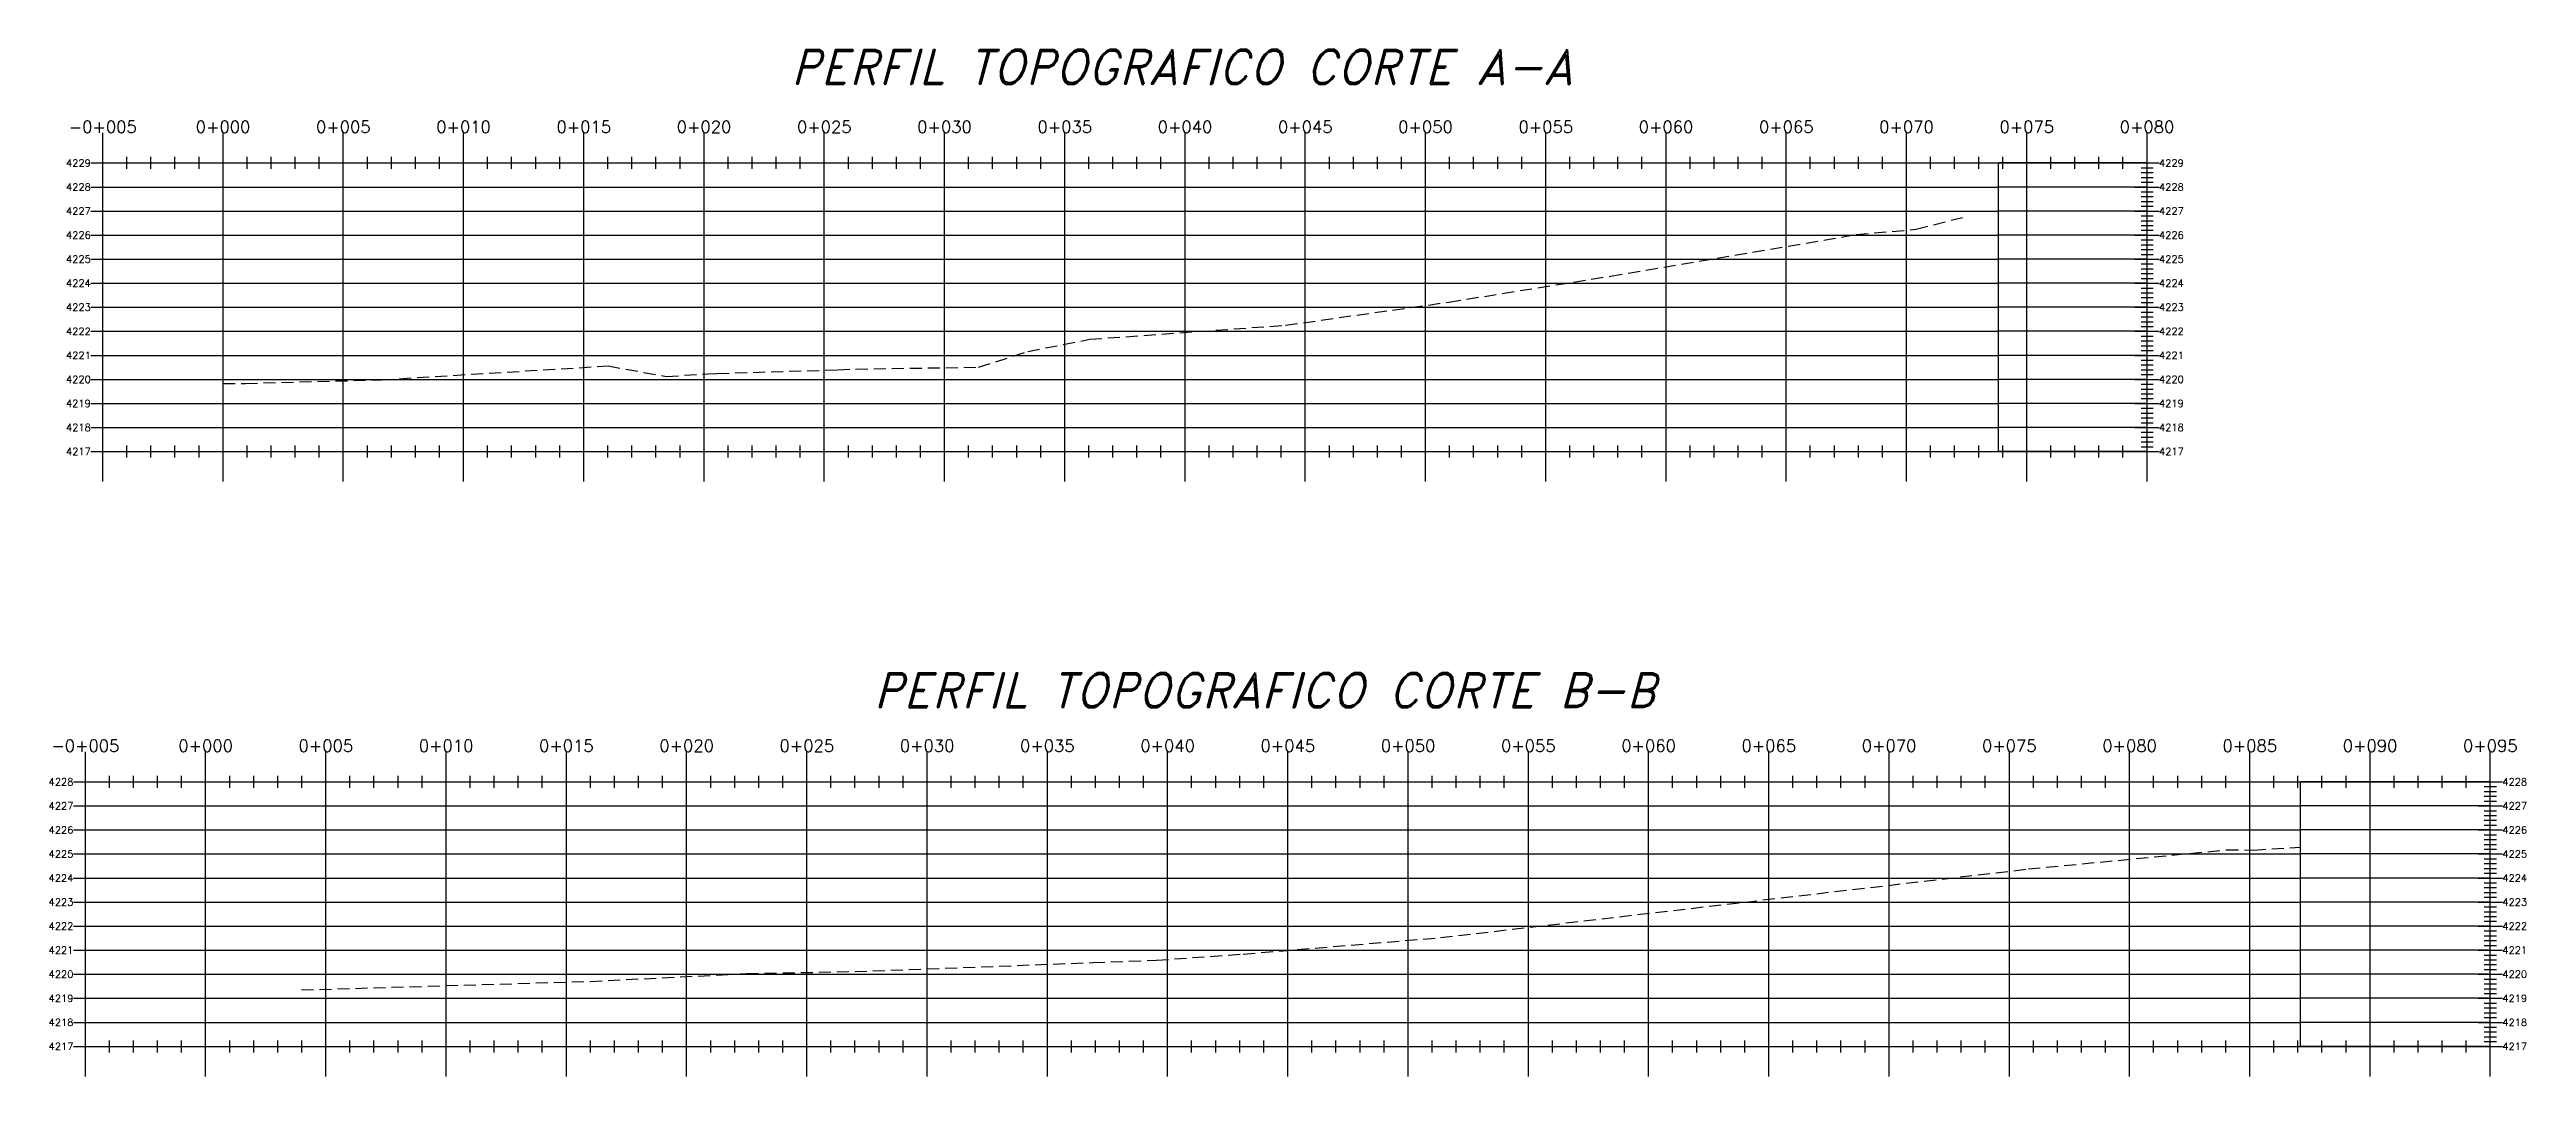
# Model space of a CAD drawing. Header units: metres. Extents: x 757954 to 760745, y 8404823 to 8405770.
# Drawn here: x 759343.5 to 759446.5, y 8405295.5 to 8405338.2 of the extents above; entities that cross this region are included whole.
import ezdxf
from ezdxf.enums import TextEntityAlignment as Align

# ---------------------------------------------------------------- set-up
doc = ezdxf.new("R2010")
doc.units = ezdxf.units.M
doc.linetypes.add('DASHED', pattern=[0.75, 0.5, -0.25])
for name, color, linetype in [('C-ROAD-PROF', 1, 'DASHED'), ('C-ROAD-PROF-GRID-GEOM', 5, 'Continuous'), ('C-ROAD-PROF-GRID-MAJR', 8, 'Continuous'), ('C-ROAD-PROF-TEXT', 11, 'Continuous'), ('C-ROAD-PROF-TTLB', 5, 'Continuous'), ('NOMBRE', 40, 'Continuous')]:
    doc.layers.add(name, color=color, linetype=linetype)
doc.styles.add('ambiente', font='romand.shx', dxfattribs={"oblique": 15})
doc.styles.get("Standard").update_dxf_attribs({"font": 'simplex.shx'})

msp = doc.modelspace()

# ---------------------------------------------------------------- linework, layer by layer
at = {"layer": 'C-ROAD-PROF', "color": 1, "linetype": 'DASHED', "lineweight": -3}
for p, q in [((759408.374, 8405328.821), (759418.596, 8405330.551)), ((759418.596, 8405330.551), (759421.088, 8405330.767)), ((759421.088, 8405330.767), (759423.02, 8405331.265)), ((759401.656, 8405327.741), (759408.374, 8405328.821)), ((759394.864, 8405326.779), (759401.656, 8405327.741)), ((759386.728, 8405326.195), (759394.864, 8405326.779)), ((759382.104, 8405325.034), (759384.149, 8405325.688)), ((759384.149, 8405325.688), (759386.728, 8405326.195)), ((759350.688, 8405324.351), (759351.618, 8405324.361)), ((759351.618, 8405324.361), (759357.259, 8405324.511)), ((759357.259, 8405324.511), (759366.699, 8405325.088)), ((759366.699, 8405325.088), (759369.121, 8405324.645)), ((759369.121, 8405324.645), (759370.859, 8405324.765)), ((759370.859, 8405324.765), (759371.227, 8405324.777)), ((759371.227, 8405324.777), (759376.246, 8405324.922)), ((759376.246, 8405324.922), (759376.992, 8405324.958)), ((759376.992, 8405324.958), (759382.104, 8405325.034)), ((759425.754, 8405304.169), (759433.993, 8405304.964)), ((759433.993, 8405304.964), (759435.131, 8405304.957)), ((759435.131, 8405304.957), (759437.066, 8405305.081)), ((759401.309, 8405301.315), (759425.754, 8405304.169)), ((759389.495, 8405300.377), (759393.109, 8405300.634)), ((759393.109, 8405300.634), (759401.309, 8405301.315)), ((759365.95, 8405299.498), (759372.457, 8405299.819)), ((759372.457, 8405299.819), (759376.96, 8405299.906)), ((759376.96, 8405299.906), (759386.858, 8405300.277)), ((759386.858, 8405300.277), (759389.495, 8405300.377)), ((759353.948, 8405299.139), (759365.95, 8405299.498))]:
    msp.add_line(p, q, dxfattribs=at)
at = {"layer": 'C-ROAD-PROF-GRID-GEOM', "color": 5, "linetype": 'Continuous', "lineweight": -3}
for p, q in [((759350.688, 8405321.527), (759350.688, 8405333.527)), ((759424.516, 8405321.527), (759424.516, 8405333.527)), ((759349.963, 8405296.793), (759349.963, 8405307.793)), ((759437.066, 8405296.793), (759437.066, 8405307.793))]:
    msp.add_line(p, q, dxfattribs=at)
at = {"layer": 'C-ROAD-PROF-GRID-MAJR', "color": 8, "linetype": 'Continuous', "lineweight": -3}
for p, q in [((759345.688, 8405333.527), (759350.688, 8405333.527)), ((759345.688, 8405321.527), (759345.688, 8405333.527)), ((759350.688, 8405333.527), (759424.516, 8405333.527)), ((759350.688, 8405321.527), (759350.688, 8405333.527)), ((759355.688, 8405321.527), (759355.688, 8405333.527)), ((759360.688, 8405321.527), (759360.688, 8405333.527)), ((759365.688, 8405321.527), (759365.688, 8405333.527)), ((759370.688, 8405321.527), (759370.688, 8405333.527)), ((759375.688, 8405321.527), (759375.688, 8405333.527)), ((759380.688, 8405321.527), (759380.688, 8405333.527)), ((759385.688, 8405321.527), (759385.688, 8405333.527)), ((759390.688, 8405321.527), (759390.688, 8405333.527)), ((759395.688, 8405321.527), (759395.688, 8405333.527)), ((759400.688, 8405321.527), (759400.688, 8405333.527)), ((759405.688, 8405321.527), (759405.688, 8405333.527)), ((759410.688, 8405321.527), (759410.688, 8405333.527)), ((759415.688, 8405321.527), (759415.688, 8405333.527)), ((759420.688, 8405321.527), (759420.688, 8405333.527)), ((759430.688, 8405333.527), (759424.516, 8405333.527)), ((759425.688, 8405321.527), (759425.688, 8405333.527)), ((759430.688, 8405321.527), (759430.688, 8405333.527)), ((759345.688, 8405332.527), (759350.688, 8405332.527)), ((759345.688, 8405331.527), (759350.688, 8405331.527)), ((759350.688, 8405332.527), (759424.516, 8405332.527)), ((759350.688, 8405331.527), (759424.516, 8405331.527)), ((759430.688, 8405332.527), (759424.516, 8405332.527)), ((759430.688, 8405331.527), (759424.516, 8405331.527)), ((759345.688, 8405330.527), (759350.688, 8405330.527)), ((759350.688, 8405330.527), (759424.516, 8405330.527)), ((759430.688, 8405330.527), (759424.516, 8405330.527)), ((759345.688, 8405329.527), (759350.688, 8405329.527)), ((759350.688, 8405329.527), (759424.516, 8405329.527)), ((759430.688, 8405329.527), (759424.516, 8405329.527)), ((759345.688, 8405328.527), (759350.688, 8405328.527)), ((759350.688, 8405328.527), (759424.516, 8405328.527)), ((759430.688, 8405328.527), (759424.516, 8405328.527)), ((759345.688, 8405327.527), (759350.688, 8405327.527)), ((759350.688, 8405327.527), (759424.516, 8405327.527)), ((759430.688, 8405327.527), (759424.516, 8405327.527)), ((759345.688, 8405326.527), (759350.688, 8405326.527)), ((759350.688, 8405326.527), (759424.516, 8405326.527)), ((759430.688, 8405326.527), (759424.516, 8405326.527)), ((759345.688, 8405325.527), (759350.688, 8405325.527)), ((759350.688, 8405325.527), (759424.516, 8405325.527)), ((759430.688, 8405325.527), (759424.516, 8405325.527)), ((759345.688, 8405324.527), (759350.688, 8405324.527)), ((759350.688, 8405324.527), (759424.516, 8405324.527)), ((759430.688, 8405324.527), (759424.516, 8405324.527)), ((759345.688, 8405323.527), (759350.688, 8405323.527)), ((759350.688, 8405323.527), (759424.516, 8405323.527)), ((759430.688, 8405323.527), (759424.516, 8405323.527)), ((759345.688, 8405322.527), (759350.688, 8405322.527)), ((759350.688, 8405322.527), (759424.516, 8405322.527)), ((759430.688, 8405322.527), (759424.516, 8405322.527)), ((759345.688, 8405321.527), (759350.688, 8405321.527)), ((759350.688, 8405321.527), (759424.516, 8405321.527)), ((759430.688, 8405321.527), (759424.516, 8405321.527)), ((759344.963, 8405307.793), (759349.963, 8405307.793)), ((759344.963, 8405296.793), (759344.963, 8405307.793)), ((759349.963, 8405307.793), (759437.066, 8405307.793)), ((759349.963, 8405296.793), (759349.963, 8405307.793)), ((759354.963, 8405296.793), (759354.963, 8405307.793)), ((759359.963, 8405296.793), (759359.963, 8405307.793)), ((759364.963, 8405296.793), (759364.963, 8405307.793)), ((759369.963, 8405296.793), (759369.963, 8405307.793)), ((759374.963, 8405296.793), (759374.963, 8405307.793)), ((759379.963, 8405296.793), (759379.963, 8405307.793)), ((759384.963, 8405296.793), (759384.963, 8405307.793)), ((759389.963, 8405296.793), (759389.963, 8405307.793)), ((759394.963, 8405296.793), (759394.963, 8405307.793)), ((759399.963, 8405296.793), (759399.963, 8405307.793)), ((759404.963, 8405296.793), (759404.963, 8405307.793)), ((759409.963, 8405296.793), (759409.963, 8405307.793)), ((759414.963, 8405296.793), (759414.963, 8405307.793)), ((759419.963, 8405296.793), (759419.963, 8405307.793)), ((759424.963, 8405296.793), (759424.963, 8405307.793)), ((759429.963, 8405296.793), (759429.963, 8405307.793)), ((759434.963, 8405296.793), (759434.963, 8405307.793)), ((759444.963, 8405307.793), (759437.066, 8405307.793)), ((759439.963, 8405296.793), (759439.963, 8405307.793)), ((759444.963, 8405296.793), (759444.963, 8405307.793)), ((759344.963, 8405306.793), (759349.963, 8405306.793)), ((759344.963, 8405305.793), (759349.963, 8405305.793)), ((759349.963, 8405306.793), (759437.066, 8405306.793)), ((759349.963, 8405305.793), (759437.066, 8405305.793)), ((759444.963, 8405306.793), (759437.066, 8405306.793)), ((759444.963, 8405305.793), (759437.066, 8405305.793)), ((759344.963, 8405304.793), (759349.963, 8405304.793)), ((759349.963, 8405304.793), (759437.066, 8405304.793)), ((759444.963, 8405304.793), (759437.066, 8405304.793)), ((759344.963, 8405303.793), (759349.963, 8405303.793)), ((759349.963, 8405303.793), (759437.066, 8405303.793)), ((759444.963, 8405303.793), (759437.066, 8405303.793)), ((759344.963, 8405302.793), (759349.963, 8405302.793)), ((759349.963, 8405302.793), (759437.066, 8405302.793)), ((759444.963, 8405302.793), (759437.066, 8405302.793)), ((759344.963, 8405301.793), (759349.963, 8405301.793)), ((759349.963, 8405301.793), (759437.066, 8405301.793)), ((759444.963, 8405301.793), (759437.066, 8405301.793)), ((759344.963, 8405300.793), (759349.963, 8405300.793)), ((759349.963, 8405300.793), (759437.066, 8405300.793)), ((759444.963, 8405300.793), (759437.066, 8405300.793)), ((759344.963, 8405299.793), (759349.963, 8405299.793)), ((759349.963, 8405299.793), (759437.066, 8405299.793)), ((759444.963, 8405299.793), (759437.066, 8405299.793)), ((759344.963, 8405298.793), (759349.963, 8405298.793)), ((759349.963, 8405298.793), (759437.066, 8405298.793)), ((759444.963, 8405298.793), (759437.066, 8405298.793)), ((759344.963, 8405297.793), (759349.963, 8405297.793)), ((759349.963, 8405297.793), (759437.066, 8405297.793)), ((759444.963, 8405297.793), (759437.066, 8405297.793)), ((759344.963, 8405296.793), (759349.963, 8405296.793)), ((759349.963, 8405296.793), (759437.066, 8405296.793)), ((759444.963, 8405296.793), (759437.066, 8405296.793))]:
    msp.add_line(p, q, dxfattribs=at)
at = {"layer": 'C-ROAD-PROF-TEXT', "color": 11, "linetype": 'Continuous', "lineweight": -3}
for p, q in [((759345.688, 8405332.277), (759345.688, 8405334.777)), ((759350.688, 8405332.277), (759350.688, 8405334.777)), ((759355.688, 8405332.277), (759355.688, 8405334.777)), ((759360.688, 8405332.277), (759360.688, 8405334.777)), ((759365.688, 8405332.277), (759365.688, 8405334.777)), ((759370.688, 8405332.277), (759370.688, 8405334.777)), ((759375.688, 8405332.277), (759375.688, 8405334.777)), ((759380.688, 8405332.277), (759380.688, 8405334.777)), ((759385.688, 8405332.277), (759385.688, 8405334.777)), ((759390.688, 8405332.277), (759390.688, 8405334.777)), ((759395.688, 8405332.277), (759395.688, 8405334.777)), ((759400.688, 8405332.277), (759400.688, 8405334.777)), ((759405.688, 8405332.277), (759405.688, 8405334.777)), ((759410.688, 8405332.277), (759410.688, 8405334.777)), ((759415.688, 8405332.277), (759415.688, 8405334.777)), ((759420.688, 8405332.277), (759420.688, 8405334.777)), ((759425.688, 8405332.277), (759425.688, 8405334.777)), ((759430.688, 8405332.277), (759430.688, 8405334.777)), ((759346.688, 8405333.277), (759346.688, 8405333.777)), ((759347.688, 8405333.277), (759347.688, 8405333.777)), ((759348.688, 8405333.277), (759348.688, 8405333.777)), ((759349.688, 8405333.277), (759349.688, 8405333.777)), ((759351.688, 8405333.277), (759351.688, 8405333.777)), ((759352.688, 8405333.277), (759352.688, 8405333.777)), ((759353.688, 8405333.277), (759353.688, 8405333.777)), ((759354.688, 8405333.277), (759354.688, 8405333.777)), ((759356.688, 8405333.277), (759356.688, 8405333.777)), ((759357.688, 8405333.277), (759357.688, 8405333.777)), ((759358.688, 8405333.277), (759358.688, 8405333.777)), ((759359.688, 8405333.277), (759359.688, 8405333.777)), ((759361.688, 8405333.277), (759361.688, 8405333.777)), ((759362.688, 8405333.277), (759362.688, 8405333.777)), ((759363.688, 8405333.277), (759363.688, 8405333.777)), ((759364.688, 8405333.277), (759364.688, 8405333.777)), ((759366.688, 8405333.277), (759366.688, 8405333.777)), ((759367.688, 8405333.277), (759367.688, 8405333.777)), ((759368.688, 8405333.277), (759368.688, 8405333.777)), ((759369.688, 8405333.277), (759369.688, 8405333.777)), ((759371.688, 8405333.277), (759371.688, 8405333.777)), ((759372.688, 8405333.277), (759372.688, 8405333.777)), ((759373.688, 8405333.277), (759373.688, 8405333.777)), ((759374.688, 8405333.277), (759374.688, 8405333.777)), ((759376.688, 8405333.277), (759376.688, 8405333.777)), ((759377.688, 8405333.277), (759377.688, 8405333.777)), ((759378.688, 8405333.277), (759378.688, 8405333.777)), ((759379.688, 8405333.277), (759379.688, 8405333.777)), ((759381.688, 8405333.277), (759381.688, 8405333.777)), ((759382.688, 8405333.277), (759382.688, 8405333.777)), ((759383.688, 8405333.277), (759383.688, 8405333.777)), ((759384.688, 8405333.277), (759384.688, 8405333.777)), ((759386.688, 8405333.277), (759386.688, 8405333.777)), ((759387.688, 8405333.277), (759387.688, 8405333.777)), ((759388.688, 8405333.277), (759388.688, 8405333.777)), ((759389.688, 8405333.277), (759389.688, 8405333.777)), ((759391.688, 8405333.277), (759391.688, 8405333.777)), ((759392.688, 8405333.277), (759392.688, 8405333.777)), ((759393.688, 8405333.277), (759393.688, 8405333.777)), ((759394.688, 8405333.277), (759394.688, 8405333.777)), ((759396.688, 8405333.277), (759396.688, 8405333.777)), ((759397.688, 8405333.277), (759397.688, 8405333.777)), ((759398.688, 8405333.277), (759398.688, 8405333.777)), ((759399.688, 8405333.277), (759399.688, 8405333.777)), ((759401.688, 8405333.277), (759401.688, 8405333.777)), ((759402.688, 8405333.277), (759402.688, 8405333.777)), ((759403.688, 8405333.277), (759403.688, 8405333.777)), ((759404.688, 8405333.277), (759404.688, 8405333.777)), ((759406.688, 8405333.277), (759406.688, 8405333.777)), ((759407.688, 8405333.277), (759407.688, 8405333.777)), ((759408.688, 8405333.277), (759408.688, 8405333.777)), ((759409.688, 8405333.277), (759409.688, 8405333.777)), ((759411.688, 8405333.277), (759411.688, 8405333.777)), ((759412.688, 8405333.277), (759412.688, 8405333.777)), ((759413.688, 8405333.277), (759413.688, 8405333.777)), ((759414.688, 8405333.277), (759414.688, 8405333.777)), ((759416.688, 8405333.277), (759416.688, 8405333.777)), ((759417.688, 8405333.277), (759417.688, 8405333.777)), ((759418.688, 8405333.277), (759418.688, 8405333.777)), ((759419.688, 8405333.277), (759419.688, 8405333.777)), ((759421.688, 8405333.277), (759421.688, 8405333.777)), ((759422.688, 8405333.277), (759422.688, 8405333.777)), ((759423.688, 8405333.277), (759423.688, 8405333.777)), ((759424.688, 8405333.277), (759424.688, 8405333.777)), ((759426.688, 8405333.277), (759426.688, 8405333.777)), ((759427.688, 8405333.277), (759427.688, 8405333.777)), ((759428.688, 8405333.277), (759428.688, 8405333.777)), ((759429.688, 8405333.277), (759429.688, 8405333.777)), ((759345.688, 8405320.277), (759345.688, 8405322.777)), ((759350.688, 8405320.277), (759350.688, 8405322.777)), ((759355.688, 8405320.277), (759355.688, 8405322.777)), ((759360.688, 8405320.277), (759360.688, 8405322.777)), ((759365.688, 8405320.277), (759365.688, 8405322.777)), ((759370.688, 8405320.277), (759370.688, 8405322.777)), ((759375.688, 8405320.277), (759375.688, 8405322.777)), ((759380.688, 8405320.277), (759380.688, 8405322.777)), ((759385.688, 8405320.277), (759385.688, 8405322.777)), ((759390.688, 8405320.277), (759390.688, 8405322.777)), ((759395.688, 8405320.277), (759395.688, 8405322.777)), ((759400.688, 8405320.277), (759400.688, 8405322.777)), ((759405.688, 8405320.277), (759405.688, 8405322.777)), ((759410.688, 8405320.277), (759410.688, 8405322.777)), ((759415.688, 8405320.277), (759415.688, 8405322.777)), ((759420.688, 8405320.277), (759420.688, 8405322.777)), ((759425.688, 8405320.277), (759425.688, 8405322.777)), ((759430.688, 8405320.277), (759430.688, 8405322.777)), ((759346.688, 8405321.277), (759346.688, 8405321.777)), ((759347.688, 8405321.277), (759347.688, 8405321.777)), ((759348.688, 8405321.277), (759348.688, 8405321.777)), ((759349.688, 8405321.277), (759349.688, 8405321.777)), ((759351.688, 8405321.277), (759351.688, 8405321.777)), ((759352.688, 8405321.277), (759352.688, 8405321.777)), ((759353.688, 8405321.277), (759353.688, 8405321.777)), ((759354.688, 8405321.277), (759354.688, 8405321.777)), ((759356.688, 8405321.277), (759356.688, 8405321.777)), ((759357.688, 8405321.277), (759357.688, 8405321.777)), ((759358.688, 8405321.277), (759358.688, 8405321.777)), ((759359.688, 8405321.277), (759359.688, 8405321.777)), ((759361.688, 8405321.277), (759361.688, 8405321.777)), ((759362.688, 8405321.277), (759362.688, 8405321.777)), ((759363.688, 8405321.277), (759363.688, 8405321.777)), ((759364.688, 8405321.277), (759364.688, 8405321.777)), ((759366.688, 8405321.277), (759366.688, 8405321.777)), ((759367.688, 8405321.277), (759367.688, 8405321.777)), ((759368.688, 8405321.277), (759368.688, 8405321.777)), ((759369.688, 8405321.277), (759369.688, 8405321.777)), ((759371.688, 8405321.277), (759371.688, 8405321.777)), ((759372.688, 8405321.277), (759372.688, 8405321.777)), ((759373.688, 8405321.277), (759373.688, 8405321.777)), ((759374.688, 8405321.277), (759374.688, 8405321.777)), ((759376.688, 8405321.277), (759376.688, 8405321.777)), ((759377.688, 8405321.277), (759377.688, 8405321.777)), ((759378.688, 8405321.277), (759378.688, 8405321.777)), ((759379.688, 8405321.277), (759379.688, 8405321.777)), ((759381.688, 8405321.277), (759381.688, 8405321.777)), ((759382.688, 8405321.277), (759382.688, 8405321.777)), ((759383.688, 8405321.277), (759383.688, 8405321.777)), ((759384.688, 8405321.277), (759384.688, 8405321.777)), ((759386.688, 8405321.277), (759386.688, 8405321.777)), ((759387.688, 8405321.277), (759387.688, 8405321.777)), ((759388.688, 8405321.277), (759388.688, 8405321.777)), ((759389.688, 8405321.277), (759389.688, 8405321.777)), ((759391.688, 8405321.277), (759391.688, 8405321.777)), ((759392.688, 8405321.277), (759392.688, 8405321.777)), ((759393.688, 8405321.277), (759393.688, 8405321.777)), ((759394.688, 8405321.277), (759394.688, 8405321.777)), ((759396.688, 8405321.277), (759396.688, 8405321.777)), ((759397.688, 8405321.277), (759397.688, 8405321.777)), ((759398.688, 8405321.277), (759398.688, 8405321.777)), ((759399.688, 8405321.277), (759399.688, 8405321.777)), ((759401.688, 8405321.277), (759401.688, 8405321.777)), ((759402.688, 8405321.277), (759402.688, 8405321.777)), ((759403.688, 8405321.277), (759403.688, 8405321.777)), ((759404.688, 8405321.277), (759404.688, 8405321.777)), ((759406.688, 8405321.277), (759406.688, 8405321.777)), ((759407.688, 8405321.277), (759407.688, 8405321.777)), ((759408.688, 8405321.277), (759408.688, 8405321.777)), ((759409.688, 8405321.277), (759409.688, 8405321.777)), ((759411.688, 8405321.277), (759411.688, 8405321.777)), ((759412.688, 8405321.277), (759412.688, 8405321.777)), ((759413.688, 8405321.277), (759413.688, 8405321.777)), ((759414.688, 8405321.277), (759414.688, 8405321.777)), ((759416.688, 8405321.277), (759416.688, 8405321.777)), ((759417.688, 8405321.277), (759417.688, 8405321.777)), ((759418.688, 8405321.277), (759418.688, 8405321.777)), ((759419.688, 8405321.277), (759419.688, 8405321.777)), ((759421.688, 8405321.277), (759421.688, 8405321.777)), ((759422.688, 8405321.277), (759422.688, 8405321.777)), ((759423.688, 8405321.277), (759423.688, 8405321.777)), ((759424.688, 8405321.277), (759424.688, 8405321.777)), ((759426.688, 8405321.277), (759426.688, 8405321.777)), ((759427.688, 8405321.277), (759427.688, 8405321.777)), ((759428.688, 8405321.277), (759428.688, 8405321.777)), ((759429.688, 8405321.277), (759429.688, 8405321.777)), ((759344.963, 8405306.543), (759344.963, 8405309.043)), ((759349.963, 8405306.543), (759349.963, 8405309.043)), ((759354.963, 8405306.543), (759354.963, 8405309.043)), ((759359.963, 8405306.543), (759359.963, 8405309.043)), ((759364.963, 8405306.543), (759364.963, 8405309.043)), ((759369.963, 8405306.543), (759369.963, 8405309.043)), ((759374.963, 8405306.543), (759374.963, 8405309.043)), ((759379.963, 8405306.543), (759379.963, 8405309.043)), ((759384.963, 8405306.543), (759384.963, 8405309.043)), ((759389.963, 8405306.543), (759389.963, 8405309.043)), ((759394.963, 8405306.543), (759394.963, 8405309.043)), ((759399.963, 8405306.543), (759399.963, 8405309.043)), ((759404.963, 8405306.543), (759404.963, 8405309.043)), ((759409.963, 8405306.543), (759409.963, 8405309.043)), ((759414.963, 8405306.543), (759414.963, 8405309.043)), ((759419.963, 8405306.543), (759419.963, 8405309.043)), ((759424.963, 8405306.543), (759424.963, 8405309.043)), ((759429.963, 8405306.543), (759429.963, 8405309.043)), ((759434.963, 8405306.543), (759434.963, 8405309.043)), ((759439.963, 8405306.543), (759439.963, 8405309.043)), ((759444.963, 8405306.543), (759444.963, 8405309.043)), ((759345.963, 8405307.543), (759345.963, 8405308.043)), ((759346.963, 8405307.543), (759346.963, 8405308.043)), ((759347.963, 8405307.543), (759347.963, 8405308.043)), ((759348.963, 8405307.543), (759348.963, 8405308.043)), ((759350.963, 8405307.543), (759350.963, 8405308.043)), ((759351.963, 8405307.543), (759351.963, 8405308.043)), ((759352.963, 8405307.543), (759352.963, 8405308.043)), ((759353.963, 8405307.543), (759353.963, 8405308.043)), ((759355.963, 8405307.543), (759355.963, 8405308.043)), ((759356.963, 8405307.543), (759356.963, 8405308.043)), ((759357.963, 8405307.543), (759357.963, 8405308.043)), ((759358.963, 8405307.543), (759358.963, 8405308.043)), ((759360.963, 8405307.543), (759360.963, 8405308.043)), ((759361.963, 8405307.543), (759361.963, 8405308.043)), ((759362.963, 8405307.543), (759362.963, 8405308.043)), ((759363.963, 8405307.543), (759363.963, 8405308.043)), ((759365.963, 8405307.543), (759365.963, 8405308.043)), ((759366.963, 8405307.543), (759366.963, 8405308.043)), ((759367.963, 8405307.543), (759367.963, 8405308.043)), ((759368.963, 8405307.543), (759368.963, 8405308.043)), ((759370.963, 8405307.543), (759370.963, 8405308.043)), ((759371.963, 8405307.543), (759371.963, 8405308.043)), ((759372.963, 8405307.543), (759372.963, 8405308.043)), ((759373.963, 8405307.543), (759373.963, 8405308.043)), ((759375.963, 8405307.543), (759375.963, 8405308.043)), ((759376.963, 8405307.543), (759376.963, 8405308.043)), ((759377.963, 8405307.543), (759377.963, 8405308.043)), ((759378.963, 8405307.543), (759378.963, 8405308.043)), ((759380.963, 8405307.543), (759380.963, 8405308.043)), ((759381.963, 8405307.543), (759381.963, 8405308.043)), ((759382.963, 8405307.543), (759382.963, 8405308.043)), ((759383.963, 8405307.543), (759383.963, 8405308.043)), ((759385.963, 8405307.543), (759385.963, 8405308.043)), ((759386.963, 8405307.543), (759386.963, 8405308.043)), ((759387.963, 8405307.543), (759387.963, 8405308.043)), ((759388.963, 8405307.543), (759388.963, 8405308.043)), ((759390.963, 8405307.543), (759390.963, 8405308.043)), ((759391.963, 8405307.543), (759391.963, 8405308.043)), ((759392.963, 8405307.543), (759392.963, 8405308.043)), ((759393.963, 8405307.543), (759393.963, 8405308.043)), ((759395.963, 8405307.543), (759395.963, 8405308.043)), ((759396.963, 8405307.543), (759396.963, 8405308.043)), ((759397.963, 8405307.543), (759397.963, 8405308.043)), ((759398.963, 8405307.543), (759398.963, 8405308.043)), ((759400.963, 8405307.543), (759400.963, 8405308.043)), ((759401.963, 8405307.543), (759401.963, 8405308.043)), ((759402.963, 8405307.543), (759402.963, 8405308.043)), ((759403.963, 8405307.543), (759403.963, 8405308.043)), ((759405.963, 8405307.543), (759405.963, 8405308.043)), ((759406.963, 8405307.543), (759406.963, 8405308.043)), ((759407.963, 8405307.543), (759407.963, 8405308.043)), ((759408.963, 8405307.543), (759408.963, 8405308.043)), ((759410.963, 8405307.543), (759410.963, 8405308.043)), ((759411.963, 8405307.543), (759411.963, 8405308.043)), ((759412.963, 8405307.543), (759412.963, 8405308.043)), ((759413.963, 8405307.543), (759413.963, 8405308.043)), ((759415.963, 8405307.543), (759415.963, 8405308.043)), ((759416.963, 8405307.543), (759416.963, 8405308.043)), ((759417.963, 8405307.543), (759417.963, 8405308.043)), ((759418.963, 8405307.543), (759418.963, 8405308.043)), ((759420.963, 8405307.543), (759420.963, 8405308.043)), ((759421.963, 8405307.543), (759421.963, 8405308.043)), ((759422.963, 8405307.543), (759422.963, 8405308.043)), ((759423.963, 8405307.543), (759423.963, 8405308.043)), ((759425.963, 8405307.543), (759425.963, 8405308.043)), ((759426.963, 8405307.543), (759426.963, 8405308.043)), ((759427.963, 8405307.543), (759427.963, 8405308.043)), ((759428.963, 8405307.543), (759428.963, 8405308.043)), ((759430.963, 8405307.543), (759430.963, 8405308.043)), ((759431.963, 8405307.543), (759431.963, 8405308.043)), ((759432.963, 8405307.543), (759432.963, 8405308.043)), ((759433.963, 8405307.543), (759433.963, 8405308.043)), ((759435.963, 8405307.543), (759435.963, 8405308.043)), ((759436.963, 8405307.543), (759436.963, 8405308.043)), ((759437.963, 8405307.543), (759437.963, 8405308.043)), ((759438.963, 8405307.543), (759438.963, 8405308.043)), ((759440.963, 8405307.543), (759440.963, 8405308.043)), ((759441.963, 8405307.543), (759441.963, 8405308.043)), ((759442.963, 8405307.543), (759442.963, 8405308.043)), ((759443.963, 8405307.543), (759443.963, 8405308.043)), ((759344.963, 8405295.543), (759344.963, 8405298.043)), ((759349.963, 8405295.543), (759349.963, 8405298.043)), ((759354.963, 8405295.543), (759354.963, 8405298.043)), ((759359.963, 8405295.543), (759359.963, 8405298.043)), ((759364.963, 8405295.543), (759364.963, 8405298.043)), ((759369.963, 8405295.543), (759369.963, 8405298.043)), ((759374.963, 8405295.543), (759374.963, 8405298.043)), ((759379.963, 8405295.543), (759379.963, 8405298.043)), ((759384.963, 8405295.543), (759384.963, 8405298.043)), ((759389.963, 8405295.543), (759389.963, 8405298.043)), ((759394.963, 8405295.543), (759394.963, 8405298.043)), ((759399.963, 8405295.543), (759399.963, 8405298.043)), ((759404.963, 8405295.543), (759404.963, 8405298.043)), ((759409.963, 8405295.543), (759409.963, 8405298.043)), ((759414.963, 8405295.543), (759414.963, 8405298.043)), ((759419.963, 8405295.543), (759419.963, 8405298.043)), ((759424.963, 8405295.543), (759424.963, 8405298.043)), ((759429.963, 8405295.543), (759429.963, 8405298.043)), ((759434.963, 8405295.543), (759434.963, 8405298.043)), ((759439.963, 8405295.543), (759439.963, 8405298.043)), ((759444.963, 8405295.543), (759444.963, 8405298.043)), ((759345.963, 8405296.543), (759345.963, 8405297.043)), ((759346.963, 8405296.543), (759346.963, 8405297.043)), ((759347.963, 8405296.543), (759347.963, 8405297.043)), ((759348.963, 8405296.543), (759348.963, 8405297.043)), ((759350.963, 8405296.543), (759350.963, 8405297.043)), ((759351.963, 8405296.543), (759351.963, 8405297.043)), ((759352.963, 8405296.543), (759352.963, 8405297.043)), ((759353.963, 8405296.543), (759353.963, 8405297.043)), ((759355.963, 8405296.543), (759355.963, 8405297.043)), ((759356.963, 8405296.543), (759356.963, 8405297.043)), ((759357.963, 8405296.543), (759357.963, 8405297.043)), ((759358.963, 8405296.543), (759358.963, 8405297.043)), ((759360.963, 8405296.543), (759360.963, 8405297.043)), ((759361.963, 8405296.543), (759361.963, 8405297.043)), ((759362.963, 8405296.543), (759362.963, 8405297.043)), ((759363.963, 8405296.543), (759363.963, 8405297.043)), ((759365.963, 8405296.543), (759365.963, 8405297.043)), ((759366.963, 8405296.543), (759366.963, 8405297.043)), ((759367.963, 8405296.543), (759367.963, 8405297.043)), ((759368.963, 8405296.543), (759368.963, 8405297.043)), ((759370.963, 8405296.543), (759370.963, 8405297.043)), ((759371.963, 8405296.543), (759371.963, 8405297.043)), ((759372.963, 8405296.543), (759372.963, 8405297.043)), ((759373.963, 8405296.543), (759373.963, 8405297.043)), ((759375.963, 8405296.543), (759375.963, 8405297.043)), ((759376.963, 8405296.543), (759376.963, 8405297.043)), ((759377.963, 8405296.543), (759377.963, 8405297.043)), ((759378.963, 8405296.543), (759378.963, 8405297.043)), ((759380.963, 8405296.543), (759380.963, 8405297.043)), ((759381.963, 8405296.543), (759381.963, 8405297.043)), ((759382.963, 8405296.543), (759382.963, 8405297.043)), ((759383.963, 8405296.543), (759383.963, 8405297.043)), ((759385.963, 8405296.543), (759385.963, 8405297.043)), ((759386.963, 8405296.543), (759386.963, 8405297.043)), ((759387.963, 8405296.543), (759387.963, 8405297.043)), ((759388.963, 8405296.543), (759388.963, 8405297.043)), ((759390.963, 8405296.543), (759390.963, 8405297.043)), ((759391.963, 8405296.543), (759391.963, 8405297.043)), ((759392.963, 8405296.543), (759392.963, 8405297.043)), ((759393.963, 8405296.543), (759393.963, 8405297.043)), ((759395.963, 8405296.543), (759395.963, 8405297.043)), ((759396.963, 8405296.543), (759396.963, 8405297.043)), ((759397.963, 8405296.543), (759397.963, 8405297.043)), ((759398.963, 8405296.543), (759398.963, 8405297.043)), ((759400.963, 8405296.543), (759400.963, 8405297.043)), ((759401.963, 8405296.543), (759401.963, 8405297.043)), ((759402.963, 8405296.543), (759402.963, 8405297.043)), ((759403.963, 8405296.543), (759403.963, 8405297.043)), ((759405.963, 8405296.543), (759405.963, 8405297.043)), ((759406.963, 8405296.543), (759406.963, 8405297.043)), ((759407.963, 8405296.543), (759407.963, 8405297.043)), ((759408.963, 8405296.543), (759408.963, 8405297.043)), ((759410.963, 8405296.543), (759410.963, 8405297.043)), ((759411.963, 8405296.543), (759411.963, 8405297.043)), ((759412.963, 8405296.543), (759412.963, 8405297.043)), ((759413.963, 8405296.543), (759413.963, 8405297.043)), ((759415.963, 8405296.543), (759415.963, 8405297.043)), ((759416.963, 8405296.543), (759416.963, 8405297.043)), ((759417.963, 8405296.543), (759417.963, 8405297.043)), ((759418.963, 8405296.543), (759418.963, 8405297.043)), ((759420.963, 8405296.543), (759420.963, 8405297.043)), ((759421.963, 8405296.543), (759421.963, 8405297.043)), ((759422.963, 8405296.543), (759422.963, 8405297.043)), ((759423.963, 8405296.543), (759423.963, 8405297.043)), ((759425.963, 8405296.543), (759425.963, 8405297.043)), ((759426.963, 8405296.543), (759426.963, 8405297.043)), ((759427.963, 8405296.543), (759427.963, 8405297.043)), ((759428.963, 8405296.543), (759428.963, 8405297.043)), ((759430.963, 8405296.543), (759430.963, 8405297.043)), ((759431.963, 8405296.543), (759431.963, 8405297.043)), ((759432.963, 8405296.543), (759432.963, 8405297.043)), ((759433.963, 8405296.543), (759433.963, 8405297.043)), ((759435.963, 8405296.543), (759435.963, 8405297.043)), ((759436.963, 8405296.543), (759436.963, 8405297.043)), ((759437.963, 8405296.543), (759437.963, 8405297.043)), ((759438.963, 8405296.543), (759438.963, 8405297.043)), ((759440.963, 8405296.543), (759440.963, 8405297.043)), ((759441.963, 8405296.543), (759441.963, 8405297.043)), ((759442.963, 8405296.543), (759442.963, 8405297.043)), ((759443.963, 8405296.543), (759443.963, 8405297.043))]:
    msp.add_line(p, q, dxfattribs=at)
at = {"layer": 'C-ROAD-PROF-TEXT', "color": 5, "linetype": 'Continuous', "lineweight": -3}
for p, q in [((759345.188, 8405333.527), (759346.188, 8405333.527)), ((759345.188, 8405332.527), (759346.188, 8405332.527)), ((759345.188, 8405331.527), (759346.188, 8405331.527)), ((759345.188, 8405330.527), (759346.188, 8405330.527)), ((759345.188, 8405329.527), (759346.188, 8405329.527)), ((759345.188, 8405328.527), (759346.188, 8405328.527)), ((759345.188, 8405327.527), (759346.188, 8405327.527)), ((759345.188, 8405326.527), (759346.188, 8405326.527)), ((759345.188, 8405325.527), (759346.188, 8405325.527)), ((759345.188, 8405324.527), (759346.188, 8405324.527)), ((759345.188, 8405323.527), (759346.188, 8405323.527)), ((759345.188, 8405322.527), (759346.188, 8405322.527)), ((759345.188, 8405321.527), (759346.188, 8405321.527)), ((759344.463, 8405307.793), (759345.463, 8405307.793)), ((759344.463, 8405306.793), (759345.463, 8405306.793)), ((759344.463, 8405305.793), (759345.463, 8405305.793)), ((759344.463, 8405304.793), (759345.463, 8405304.793)), ((759344.463, 8405303.793), (759345.463, 8405303.793)), ((759344.463, 8405302.793), (759345.463, 8405302.793)), ((759344.463, 8405301.793), (759345.463, 8405301.793)), ((759344.463, 8405300.793), (759345.463, 8405300.793)), ((759344.463, 8405299.793), (759345.463, 8405299.793)), ((759344.463, 8405298.793), (759345.463, 8405298.793)), ((759344.463, 8405297.793), (759345.463, 8405297.793)), ((759344.463, 8405296.793), (759345.463, 8405296.793))]:
    msp.add_line(p, q, dxfattribs=at)
at = {"layer": 'C-ROAD-PROF-TEXT', "color": 240, "linetype": 'Continuous', "lineweight": -3}
for p, q in [((759430.188, 8405333.527), (759431.188, 8405333.527)), ((759430.438, 8405333.327), (759430.938, 8405333.327)), ((759430.438, 8405333.127), (759430.938, 8405333.127)), ((759430.438, 8405332.927), (759430.938, 8405332.927)), ((759430.438, 8405332.727), (759430.938, 8405332.727)), ((759430.188, 8405332.527), (759431.188, 8405332.527)), ((759430.188, 8405331.527), (759431.188, 8405331.527)), ((759430.438, 8405332.327), (759430.938, 8405332.327)), ((759430.438, 8405332.127), (759430.938, 8405332.127)), ((759430.438, 8405331.927), (759430.938, 8405331.927)), ((759430.438, 8405331.727), (759430.938, 8405331.727)), ((759430.188, 8405330.527), (759431.188, 8405330.527)), ((759430.438, 8405331.327), (759430.938, 8405331.327)), ((759430.438, 8405331.127), (759430.938, 8405331.127)), ((759430.438, 8405330.927), (759430.938, 8405330.927)), ((759430.438, 8405330.727), (759430.938, 8405330.727)), ((759430.188, 8405329.527), (759431.188, 8405329.527)), ((759430.438, 8405330.327), (759430.938, 8405330.327)), ((759430.438, 8405330.127), (759430.938, 8405330.127)), ((759430.438, 8405329.927), (759430.938, 8405329.927)), ((759430.438, 8405329.727), (759430.938, 8405329.727)), ((759430.188, 8405328.527), (759431.188, 8405328.527)), ((759430.438, 8405329.327), (759430.938, 8405329.327)), ((759430.438, 8405329.127), (759430.938, 8405329.127)), ((759430.438, 8405328.927), (759430.938, 8405328.927)), ((759430.438, 8405328.727), (759430.938, 8405328.727)), ((759430.188, 8405327.527), (759431.188, 8405327.527)), ((759430.438, 8405328.327), (759430.938, 8405328.327)), ((759430.438, 8405328.127), (759430.938, 8405328.127)), ((759430.438, 8405327.927), (759430.938, 8405327.927)), ((759430.438, 8405327.727), (759430.938, 8405327.727)), ((759430.188, 8405326.527), (759431.188, 8405326.527)), ((759430.438, 8405327.327), (759430.938, 8405327.327)), ((759430.438, 8405327.127), (759430.938, 8405327.127)), ((759430.438, 8405326.927), (759430.938, 8405326.927)), ((759430.438, 8405326.727), (759430.938, 8405326.727)), ((759430.188, 8405325.527), (759431.188, 8405325.527)), ((759430.438, 8405326.327), (759430.938, 8405326.327)), ((759430.438, 8405326.127), (759430.938, 8405326.127)), ((759430.438, 8405325.927), (759430.938, 8405325.927)), ((759430.438, 8405325.727), (759430.938, 8405325.727)), ((759430.188, 8405324.527), (759431.188, 8405324.527)), ((759430.438, 8405325.327), (759430.938, 8405325.327)), ((759430.438, 8405325.127), (759430.938, 8405325.127)), ((759430.438, 8405324.927), (759430.938, 8405324.927)), ((759430.438, 8405324.727), (759430.938, 8405324.727)), ((759430.438, 8405324.327), (759430.938, 8405324.327)), ((759430.188, 8405323.527), (759431.188, 8405323.527)), ((759430.438, 8405324.127), (759430.938, 8405324.127)), ((759430.438, 8405323.927), (759430.938, 8405323.927)), ((759430.438, 8405323.727), (759430.938, 8405323.727)), ((759430.438, 8405323.327), (759430.938, 8405323.327)), ((759430.188, 8405322.527), (759431.188, 8405322.527)), ((759430.438, 8405323.127), (759430.938, 8405323.127)), ((759430.438, 8405322.927), (759430.938, 8405322.927)), ((759430.438, 8405322.727), (759430.938, 8405322.727)), ((759430.438, 8405322.327), (759430.938, 8405322.327)), ((759430.188, 8405321.527), (759431.188, 8405321.527)), ((759430.438, 8405322.127), (759430.938, 8405322.127)), ((759430.438, 8405321.927), (759430.938, 8405321.927)), ((759430.438, 8405321.727), (759430.938, 8405321.727)), ((759430.438, 8405321.527), (759430.938, 8405321.527)), ((759444.463, 8405307.793), (759445.463, 8405307.793)), ((759444.713, 8405307.593), (759445.213, 8405307.593)), ((759444.713, 8405307.393), (759445.213, 8405307.393)), ((759444.713, 8405307.193), (759445.213, 8405307.193)), ((759444.713, 8405306.993), (759445.213, 8405306.993)), ((759444.463, 8405306.793), (759445.463, 8405306.793)), ((759444.463, 8405305.793), (759445.463, 8405305.793)), ((759444.713, 8405306.593), (759445.213, 8405306.593)), ((759444.713, 8405306.393), (759445.213, 8405306.393)), ((759444.713, 8405306.193), (759445.213, 8405306.193)), ((759444.713, 8405305.993), (759445.213, 8405305.993)), ((759444.463, 8405304.793), (759445.463, 8405304.793)), ((759444.713, 8405305.593), (759445.213, 8405305.593)), ((759444.713, 8405305.393), (759445.213, 8405305.393)), ((759444.713, 8405305.193), (759445.213, 8405305.193)), ((759444.713, 8405304.993), (759445.213, 8405304.993)), ((759444.463, 8405303.793), (759445.463, 8405303.793)), ((759444.713, 8405304.593), (759445.213, 8405304.593)), ((759444.713, 8405304.393), (759445.213, 8405304.393)), ((759444.713, 8405304.193), (759445.213, 8405304.193)), ((759444.713, 8405303.993), (759445.213, 8405303.993)), ((759444.463, 8405302.793), (759445.463, 8405302.793)), ((759444.713, 8405303.593), (759445.213, 8405303.593)), ((759444.713, 8405303.393), (759445.213, 8405303.393)), ((759444.713, 8405303.193), (759445.213, 8405303.193)), ((759444.713, 8405302.993), (759445.213, 8405302.993)), ((759444.463, 8405301.793), (759445.463, 8405301.793)), ((759444.713, 8405302.593), (759445.213, 8405302.593)), ((759444.713, 8405302.393), (759445.213, 8405302.393)), ((759444.713, 8405302.193), (759445.213, 8405302.193)), ((759444.713, 8405301.993), (759445.213, 8405301.993)), ((759444.463, 8405300.793), (759445.463, 8405300.793)), ((759444.713, 8405301.593), (759445.213, 8405301.593)), ((759444.713, 8405301.393), (759445.213, 8405301.393)), ((759444.713, 8405301.193), (759445.213, 8405301.193)), ((759444.713, 8405300.993), (759445.213, 8405300.993)), ((759444.463, 8405299.793), (759445.463, 8405299.793)), ((759444.713, 8405300.593), (759445.213, 8405300.593)), ((759444.713, 8405300.393), (759445.213, 8405300.393)), ((759444.713, 8405300.193), (759445.213, 8405300.193)), ((759444.713, 8405299.993), (759445.213, 8405299.993)), ((759444.463, 8405298.793), (759445.463, 8405298.793)), ((759444.713, 8405299.593), (759445.213, 8405299.593)), ((759444.713, 8405299.393), (759445.213, 8405299.393)), ((759444.713, 8405299.193), (759445.213, 8405299.193)), ((759444.713, 8405298.993), (759445.213, 8405298.993)), ((759444.713, 8405298.593), (759445.213, 8405298.593)), ((759444.463, 8405297.793), (759445.463, 8405297.793)), ((759444.713, 8405298.393), (759445.213, 8405298.393)), ((759444.713, 8405298.193), (759445.213, 8405298.193)), ((759444.713, 8405297.993), (759445.213, 8405297.993)), ((759444.713, 8405297.593), (759445.213, 8405297.593)), ((759444.463, 8405296.793), (759445.463, 8405296.793)), ((759444.713, 8405297.393), (759445.213, 8405297.393)), ((759444.713, 8405297.193), (759445.213, 8405297.193)), ((759444.713, 8405296.993), (759445.213, 8405296.993)), ((759444.713, 8405296.793), (759445.213, 8405296.793))]:
    msp.add_line(p, q, dxfattribs=at)
at = {"layer": 'C-ROAD-PROF-TTLB', "color": 5, "linetype": 'Continuous', "lineweight": -3}
for p, q in [((759345.688, 8405321.527), (759345.688, 8405333.527)), ((759345.688, 8405333.527), (759430.688, 8405333.527)), ((759430.688, 8405321.527), (759430.688, 8405333.527)), ((759345.688, 8405321.527), (759430.688, 8405321.527)), ((759344.963, 8405296.793), (759344.963, 8405307.793)), ((759344.963, 8405307.793), (759444.963, 8405307.793)), ((759444.963, 8405296.793), (759444.963, 8405307.793)), ((759344.963, 8405296.793), (759444.963, 8405296.793))]:
    msp.add_line(p, q, dxfattribs=at)

# ---------------------------------------------------------------- texts
at = {"layer": 'C-ROAD-PROF-TEXT', "color": 11, "linetype": 'Continuous', "lineweight": -3, "char_height": 0.5, "attachment_point": 8}
for s, insert in [('-0+005', (759345.688, 8405334.777)), ('0+000', (759350.688, 8405334.777)), ('0+005', (759355.688, 8405334.777)), ('0+010', (759360.688, 8405334.777)), ('0+015', (759365.688, 8405334.777)), ('0+020', (759370.688, 8405334.777)), ('0+025', (759375.688, 8405334.777)), ('0+030', (759380.688, 8405334.777)), ('0+035', (759385.688, 8405334.777)), ('0+040', (759390.688, 8405334.777)), ('0+045', (759395.688, 8405334.777)), ('0+050', (759400.688, 8405334.777)), ('0+055', (759405.688, 8405334.777)), ('0+060', (759410.688, 8405334.777)), ('0+065', (759415.688, 8405334.777)), ('0+070', (759420.688, 8405334.777)), ('0+075', (759425.688, 8405334.777)), ('0+080', (759430.688, 8405334.777)), ('-0+005', (759344.963, 8405309.043)), ('0+000', (759349.963, 8405309.043)), ('0+005', (759354.963, 8405309.043)), ('0+010', (759359.963, 8405309.043)), ('0+015', (759364.963, 8405309.043)), ('0+020', (759369.963, 8405309.043)), ('0+025', (759374.963, 8405309.043)), ('0+030', (759379.963, 8405309.043)), ('0+035', (759384.963, 8405309.043)), ('0+040', (759389.963, 8405309.043)), ('0+045', (759394.963, 8405309.043)), ('0+050', (759399.963, 8405309.043)), ('0+055', (759404.963, 8405309.043)), ('0+060', (759409.963, 8405309.043)), ('0+065', (759414.963, 8405309.043)), ('0+070', (759419.963, 8405309.043)), ('0+075', (759424.963, 8405309.043)), ('0+080', (759429.963, 8405309.043)), ('0+085', (759434.963, 8405309.043)), ('0+090', (759439.963, 8405309.043)), ('0+095', (759444.963, 8405309.043))]:
    msp.add_mtext(s, dxfattribs=dict(at, insert=insert))
at = {"layer": 'C-ROAD-PROF-TEXT', "color": 240, "linetype": 'Continuous', "lineweight": -3, "char_height": 0.3, "attachment_point": 6}
for s, insert in [('4229', (759345.188, 8405333.527)), ('4228', (759345.188, 8405332.527)), ('4227', (759345.188, 8405331.527)), ('4226', (759345.188, 8405330.527)), ('4225', (759345.188, 8405329.527)), ('4224', (759345.188, 8405328.527)), ('4223', (759345.188, 8405327.527)), ('4222', (759345.188, 8405326.527)), ('4221', (759345.188, 8405325.527)), ('4220', (759345.188, 8405324.527)), ('4219', (759345.188, 8405323.527)), ('4218', (759345.188, 8405322.527)), ('4217', (759345.188, 8405321.527)), ('4228', (759344.463, 8405307.793)), ('4227', (759344.463, 8405306.793)), ('4226', (759344.463, 8405305.793)), ('4225', (759344.463, 8405304.793)), ('4224', (759344.463, 8405303.793)), ('4223', (759344.463, 8405302.793)), ('4222', (759344.463, 8405301.793)), ('4221', (759344.463, 8405300.793)), ('4220', (759344.463, 8405299.793)), ('4219', (759344.463, 8405298.793)), ('4218', (759344.463, 8405297.793)), ('4217', (759344.463, 8405296.793))]:
    msp.add_mtext(s, dxfattribs=dict(at, insert=insert))
at = {"layer": 'C-ROAD-PROF-TEXT', "color": 242, "linetype": 'Continuous', "lineweight": -3, "char_height": 0.3, "attachment_point": 4}
for s, insert in [('4229', (759431.188, 8405333.527)), ('4228', (759431.188, 8405332.527)), ('4227', (759431.188, 8405331.527)), ('4226', (759431.188, 8405330.527)), ('4225', (759431.188, 8405329.527)), ('4224', (759431.188, 8405328.527)), ('4223', (759431.188, 8405327.527)), ('4222', (759431.188, 8405326.527)), ('4221', (759431.188, 8405325.527)), ('4220', (759431.188, 8405324.527)), ('4219', (759431.188, 8405323.527)), ('4218', (759431.188, 8405322.527)), ('4217', (759431.188, 8405321.527)), ('4228', (759445.463, 8405307.793)), ('4227', (759445.463, 8405306.793)), ('4226', (759445.463, 8405305.793)), ('4225', (759445.463, 8405304.793)), ('4224', (759445.463, 8405303.793)), ('4223', (759445.463, 8405302.793)), ('4222', (759445.463, 8405301.793)), ('4221', (759445.463, 8405300.793)), ('4220', (759445.463, 8405299.793)), ('4219', (759445.463, 8405298.793)), ('4218', (759445.463, 8405297.793)), ('4217', (759445.463, 8405296.793))]:
    msp.add_mtext(s, dxfattribs=dict(at, insert=insert))
at = {"layer": 'NOMBRE', "style": 'ambiente', "oblique": 15, "text_generation_flag": 6}
for s, p in [('PERFIL TOPOGRAFICO CORTE A-A', (759390.547, 8405337.523)), ('PERFIL TOPOGRAFICO CORTE B-B', (759393.987, 8405311.6))]:
    msp.add_text(s, height=1.44, rotation=180, dxfattribs=at).set_placement(p, align=Align.MIDDLE_CENTER)

doc.saveas('drawing.dxf')
